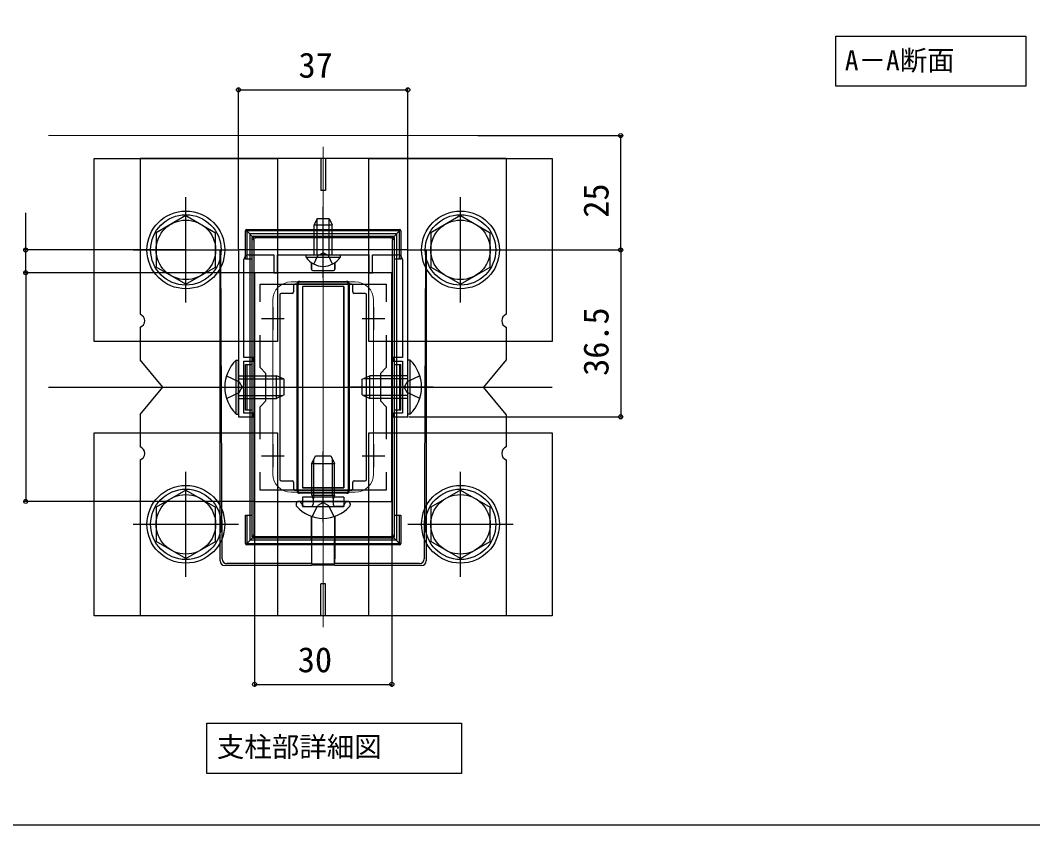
# Model space of a CAD drawing. Units: millimetres, scale not verified, with parts at other scales. Extents: x -875 to 875, y -1300 to 1292.
# Drawn here: x -4.4 to 438, y -1299.6 to -947.8 of the extents above; entities that cross this region are included whole.
import ezdxf
from ezdxf.enums import TextEntityAlignment as Align

# ---------------------------------------------------------------- set-up
doc = ezdxf.new("R2010")
doc.units = ezdxf.units.MM
doc.header["$LTSCALE"] = 8
for name, color, linetype in [('0-1_USER1', 3, 'Continuous'), ('0-2_YKK_11', 7, 'Continuous'), ('0-5_YKK_13', 4, 'Continuous'), ('0-7_YKK_D', 6, 'Continuous'), ('0-8_YKK_ZWAK', 7, 'Continuous'), ('0-9_YSS_K', 3, 'Continuous')]:
    doc.layers.add(name, color=color, linetype=linetype)
doc.layers.add('0-4_YKK_12', color=2, linetype='Continuous', lineweight=18)
doc.styles.add('ＭＳ ゴシック', font='')
doc.styles.get('ＭＳ ゴシック').set_extended_font_data('MS Gothic')

msp = doc.modelspace()

# ---------------------------------------------------------------- linework, layer by layer
at = {"layer": '0-1_USER1'}
for points in [[(351.954, -968.75), (351.954, -954.75), (434.94, -954.75), (434.94, -976.633), (351.954, -976.633)], [(77.043, -1269.228), (77.043, -1255.228), (188.351, -1255.228), (188.351, -1277.111), (77.043, -1277.111)]]:
    msp.add_lwpolyline(points, close=True, dxfattribs=at)
at = {"layer": '0-2_YKK_11'}
for p, q in [((105.935, -1073.213), (105.935, -1083.213)), ((149.935, -1073.213), (149.935, -1083.213)), ((100.935, -1078.213), (110.935, -1078.213)), ((144.935, -1078.213), (154.935, -1078.213)), ((105.935, -1133.213), (105.935, -1143.213)), ((149.935, -1133.213), (149.935, -1143.213)), ((100.935, -1138.213), (110.935, -1138.213)), ((144.935, -1138.213), (154.935, -1138.213))]:
    msp.add_line(p, q, dxfattribs=at)
for points in [[(164.935, -1048.213), (90.935, -1048.213), (90.935, -1121.213), (97.335, -1121.213), (97.335, -1119.613), (93.335, -1119.613), (93.335, -1109.13), (93.095, -1108.763), (93.095, -1107.663), (93.335, -1107.297), (93.335, -1096.813), (97.335, -1096.813), (97.335, -1095.213), (93.335, -1095.213), (93.335, -1052.413)], [(162.535, -1052.413), (162.535, -1095.213), (158.535, -1095.213), (158.535, -1096.813), (162.535, -1096.813), (162.535, -1107.297), (162.775, -1107.663), (162.775, -1108.763), (162.535, -1109.13), (162.535, -1119.613), (158.535, -1119.613), (158.535, -1121.213), (164.935, -1121.213), (164.935, -1048.213)], [(95.335, -1050.413), (106.335, -1050.413), (106.335, -1058.213), (107.935, -1058.213), (107.935, -1050.413), (127.019, -1050.413), (127.386, -1050.173), (128.485, -1050.173), (128.852, -1050.413), (147.935, -1050.413), (147.935, -1058.213), (149.535, -1058.213), (149.535, -1050.413), (160.535, -1050.413)], [(100.335, -1070.947), (100.335, -1063.213), (155.535, -1063.213), (155.535, -1070.947)], [(100.335, -1130.947), (100.335, -1116.813), (102.935, -1114.213), (102.935, -1102.213), (100.335, -1099.613), (100.335, -1085.48)], [(155.535, -1085.48), (155.535, -1099.613), (152.935, -1102.213), (152.935, -1114.213), (155.535, -1116.813), (155.535, -1130.947)], [(155.535, -1145.48), (155.535, -1153.213), (100.335, -1153.213), (100.335, -1145.48)]]:
    msp.add_lwpolyline(points, dxfattribs=at)
msp.add_lwpolyline([(97.935, -1058.213), (97.935, -1158.213), (157.935, -1158.213), (157.935, -1058.213)], close=True, dxfattribs=at)
for centre, start, end in [((95.335, -1052.413), 90.00001, 179.99999), ((160.535, -1052.413), 0.00001, 89.99999)]:
    msp.add_arc(centre, 2, start, end, dxfattribs=at)
at = {"layer": '0-4_YKK_12'}
for p, q in [((7.935, -998.213), (227.935, -998.213)), ((127.935, -1213.213), (127.935, -1003.213)), ((7.935, -1048.213), (227.935, -1048.213)), ((141.935, -1062.213), (113.935, -1062.213)), ((105.935, -1070.213), (105.935, -1146.213)), ((149.935, -1070.213), (149.935, -1146.213)), ((141.935, -1154.213), (113.935, -1154.213))]:
    msp.add_line(p, q, dxfattribs=at)
for centre, start, end in [((113.935, -1070.213), 90, 180), ((141.935, -1070.213), 0, 90), ((113.935, -1146.213), 180, 270), ((141.935, -1146.213), 270, 0)]:
    msp.add_arc(centre, 8, start, end, dxfattribs=at)
at = {"layer": '0-5_YKK_13'}
for p, q in [((47.935, -1008.213), (47.935, -1076.385)), ((207.935, -1008.213), (47.935, -1008.213)), ((126.935, -1008.213), (126.935, -1022.213)), ((128.935, -1008.213), (128.935, -1022.213)), ((207.935, -1008.213), (207.935, -1076.385)), ((67.935, -1071.213), (67.935, -1025.213)), ((128.935, -1022.213), (126.935, -1022.213)), ((187.935, -1071.213), (187.935, -1025.213)), ((127.935, -1060.413), (127.935, -1029.413)), ((67.935, -1033.213), (54.935, -1040.697)), ((67.935, -1033.213), (80.935, -1040.697)), ((125.335, -1034.413), (123.935, -1037.213)), ((125.244, -1050.413), (125.244, -1034.596)), ((125.335, -1034.413), (130.535, -1034.413)), ((130.535, -1034.413), (131.935, -1037.213)), ((130.627, -1050.413), (130.627, -1034.596)), ((187.935, -1033.213), (174.935, -1040.697)), ((187.935, -1033.213), (200.935, -1040.697)), ((94.535, -1039.258), (161.335, -1039.258)), ((94.535, -1039.258), (94.535, -1039.858)), ((131.935, -1050.413), (131.935, -1037.213)), ((161.335, -1039.258), (161.335, -1039.858)), ((54.935, -1040.697), (54.935, -1055.73)), ((80.935, -1055.708), (80.935, -1040.697)), ((93.935, -1052.258), (93.935, -1039.858)), ((93.935, -1039.858), (94.535, -1039.858)), ((161.335, -1039.858), (94.535, -1039.858)), ((97.111, -1042.434), (94.535, -1039.858)), ((94.535, -1039.858), (94.535, -1052.258)), ((96.935, -1043.589), (96.935, -1042.858)), ((96.935, -1172.838), (96.935, -1043.589)), ((97.535, -1042.258), (98.345, -1042.258)), ((97.637, -1043.633), (97.637, -1172.883)), ((98.345, -1042.258), (157.526, -1042.258)), ((98.345, -1042.258), (98.345, -1043.002)), ((157.526, -1043.002), (98.345, -1043.002)), ((157.526, -1042.258), (158.335, -1042.258)), ((157.526, -1042.258), (157.526, -1043.002)), ((158.234, -1172.883), (158.234, -1043.633)), ((158.76, -1042.434), (161.335, -1039.858)), ((158.935, -1042.858), (158.935, -1043.589)), ((158.935, -1043.589), (158.935, -1172.838)), ((159.935, -1041.213), (159.935, -1175.213)), ((161.935, -1039.858), (161.335, -1039.858)), ((161.335, -1052.258), (161.335, -1039.858)), ((161.935, -1039.858), (161.935, -1052.258)), ((174.935, -1040.697), (174.935, -1055.73)), ((200.935, -1055.708), (200.935, -1040.697)), ((44.935, -1048.213), (90.935, -1048.213)), ((82.935, -1184.216), (82.935, -1048.213)), ((83.803, -1183.341), (83.186, -1048.213)), ((164.935, -1048.213), (210.935, -1048.213)), ((172.685, -1048.213), (172.067, -1183.341)), ((172.935, -1048.213), (172.935, -1184.216)), ((96.935, -1052.258), (93.935, -1052.258)), ((120.435, -1051.431), (120.435, -1050.413)), ((120.435, -1050.413), (135.435, -1050.413)), ((161.935, -1052.258), (158.935, -1052.258)), ((67.935, -1063.213), (54.935, -1055.73)), ((67.935, -1063.213), (80.935, -1055.73)), ((122.831, -1056.648), (122.831, -1053.837)), ((122.874, -1053.837), (122.867, -1056.612)), ((123.431, -1057.248), (132.44, -1057.248)), ((123.466, -1057.213), (132.405, -1057.213)), ((132.997, -1053.837), (133.004, -1056.612)), ((133.04, -1056.648), (133.04, -1053.837)), ((187.935, -1063.213), (174.935, -1055.73)), ((187.935, -1063.213), (200.935, -1055.73)), ((114.935, -1063.813), (114.935, -1066.613)), ((140.336, -1063.213), (115.535, -1063.213)), ((116.644, -1152.496), (116.644, -1064.02)), ((116.935, -1062.858), (116.935, -1063.982)), ((116.935, -1063.982), (116.935, -1152.457)), ((118.661, -1062.258), (117.535, -1062.258)), ((118.661, -1061.994), (137.21, -1061.994)), ((118.661, -1062.258), (118.661, -1061.994)), ((137.21, -1062.258), (118.661, -1062.258)), ((136.935, -1064.213), (118.935, -1064.213)), ((118.935, -1064.213), (118.935, -1152.213)), ((136.935, -1064.213), (136.935, -1152.213)), ((137.21, -1061.994), (137.21, -1062.258)), ((138.335, -1062.258), (137.21, -1062.258)), ((138.935, -1063.982), (138.935, -1062.858)), ((138.935, -1152.457), (138.935, -1063.982)), ((139.227, -1064.02), (139.227, -1152.496)), ((140.935, -1066.613), (140.935, -1063.813)), ((108.935, -1067.813), (108.935, -1148.613)), ((114.336, -1067.213), (109.535, -1067.213)), ((146.336, -1067.213), (141.535, -1067.213)), ((146.935, -1148.613), (146.935, -1067.813)), ((47.935, -1082.042), (47.935, -1096.213)), ((207.935, -1082.042), (207.935, -1096.213)), ((90.935, -1120.013), (90.935, -1096.413)), ((164.935, -1120.013), (164.935, -1096.413)), ((207.935, -1096.213), (197.935, -1108.213)), ((93.935, -1098.258), (96.935, -1098.258)), ((93.935, -1118.258), (93.935, -1098.258)), ((94.535, -1098.258), (94.535, -1118.258)), ((158.935, -1098.258), (161.935, -1098.258)), ((161.335, -1098.258), (161.335, -1118.258)), ((161.935, -1118.258), (161.935, -1098.258)), ((90.935, -1103.213), (107.535, -1103.213)), ((90.935, -1104.522), (110.316, -1104.522)), ((110.935, -1104.813), (107.535, -1103.213)), ((110.935, -1111.613), (110.935, -1104.813)), ((144.935, -1104.813), (148.335, -1103.213)), ((144.935, -1111.613), (144.935, -1104.813)), ((164.935, -1104.522), (145.555, -1104.522)), ((164.935, -1103.213), (148.335, -1103.213)), ((79.935, -1108.213), (115.935, -1108.213)), ((175.935, -1108.213), (139.935, -1108.213)), ((207.935, -1120.213), (197.935, -1108.213)), ((90.935, -1111.905), (110.316, -1111.905)), ((110.935, -1111.613), (107.535, -1113.213)), ((144.935, -1111.613), (148.335, -1113.213)), ((164.935, -1111.905), (145.555, -1111.905)), ((96.935, -1118.258), (93.935, -1118.258)), ((161.935, -1118.258), (158.935, -1118.258)), ((47.935, -1120.213), (47.935, -1134.385)), ((89.918, -1120.013), (90.935, -1120.013)), ((165.953, -1120.013), (164.935, -1120.013)), ((207.935, -1120.213), (207.935, -1134.385)), ((127.935, -1167.221), (127.935, -1136.387)), ((47.935, -1140.042), (47.935, -1208.213)), ((123.801, -1155.413), (123.801, -1139.773)), ((131.335, -1138.213), (132.935, -1141.613)), ((132.069, -1155.413), (132.069, -1139.773)), ((207.935, -1140.042), (207.935, -1208.213)), ((67.935, -1191.213), (67.935, -1145.213)), ((122.935, -1141.613), (132.935, -1141.613)), ((122.935, -1155.413), (122.935, -1141.613)), ((132.935, -1155.413), (132.935, -1141.613)), ((187.935, -1191.213), (187.935, -1145.213)), ((109.535, -1149.213), (114.336, -1149.213)), ((114.935, -1149.813), (114.935, -1152.613)), ((140.935, -1152.613), (140.935, -1149.813)), ((141.535, -1149.213), (146.336, -1149.213)), ((67.935, -1153.213), (54.935, -1160.697)), ((67.935, -1153.213), (80.935, -1160.697)), ((115.535, -1153.213), (140.336, -1153.213)), ((116.935, -1152.457), (116.935, -1153.658)), ((118.74, -1154.258), (118.74, -1154.579)), ((137.131, -1154.579), (118.74, -1154.579)), ((136.935, -1152.213), (118.935, -1152.213)), ((137.131, -1154.258), (138.335, -1154.258)), ((137.131, -1154.579), (137.131, -1154.258)), ((138.935, -1153.658), (138.935, -1152.457)), ((187.935, -1153.213), (174.935, -1160.697)), ((187.935, -1153.213), (200.935, -1160.697)), ((117.434, -1158.213), (117.226, -1158.213)), ((138.437, -1158.213), (117.434, -1158.213)), ((118.551, -1159.361), (118.373, -1158.871)), ((122.935, -1155.413), (132.935, -1155.413)), ((127.935, -1158.726), (125.645, -1159.944)), ((127.935, -1158.726), (130.225, -1159.944)), ((136.935, -1156.413), (136.935, -1160.413)), ((137.319, -1159.361), (137.497, -1158.871)), ((54.935, -1160.697), (54.935, -1175.73)), ((80.935, -1175.708), (80.935, -1160.697)), ((116.135, -1159.304), (116.135, -1159.7)), ((118.935, -1160.413), (136.935, -1160.413)), ((120.055, -1160.413), (122.535, -1160.413)), ((123.192, -1164.865), (125.645, -1159.944)), ((132.679, -1164.865), (130.225, -1159.944)), ((135.816, -1160.413), (133.335, -1160.413)), ((139.735, -1159.304), (139.735, -1159.7)), ((174.935, -1160.697), (174.935, -1175.73)), ((200.935, -1175.708), (200.935, -1160.697)), ((93.935, -1164.258), (96.935, -1164.258)), ((93.935, -1176.658), (93.935, -1164.258)), ((94.535, -1164.258), (94.535, -1176.658)), ((122.831, -1164.743), (122.831, -1183.332)), ((122.934, -1185.539), (122.88, -1164.76)), ((132.937, -1185.539), (132.991, -1164.76)), ((133.04, -1164.743), (133.04, -1183.332)), ((158.935, -1164.258), (161.935, -1164.258)), ((161.935, -1164.258), (161.935, -1176.658)), ((44.935, -1168.213), (90.935, -1168.213)), ((164.935, -1168.213), (210.935, -1168.213)), ((67.935, -1183.213), (54.935, -1175.73)), ((67.935, -1183.213), (80.935, -1175.73)), ((93.935, -1176.658), (94.535, -1176.658)), ((97.111, -1174.082), (94.535, -1176.658)), ((94.535, -1176.658), (161.335, -1176.658)), ((94.535, -1177.258), (94.535, -1176.658)), ((159.935, -1175.213), (95.935, -1175.213)), ((96.935, -1173.658), (96.935, -1172.838)), ((98.275, -1174.258), (97.535, -1174.258)), ((98.275, -1173.601), (98.275, -1174.258)), ((98.275, -1173.601), (157.595, -1173.601)), ((157.595, -1174.258), (98.275, -1174.258)), ((157.595, -1173.601), (157.595, -1174.258)), ((158.335, -1174.258), (157.595, -1174.258)), ((158.76, -1174.082), (161.335, -1176.658)), ((158.935, -1172.838), (158.935, -1173.658)), ((161.335, -1177.258), (161.335, -1176.658)), ((187.935, -1183.213), (174.935, -1175.73)), ((187.935, -1183.213), (200.935, -1175.73)), ((161.335, -1177.258), (94.535, -1177.258)), ((122.864, -1185.329), (85.801, -1185.329)), ((122.864, -1185.329), (122.934, -1185.539)), ((122.934, -1185.539), (132.937, -1185.539)), ((133.007, -1185.329), (132.937, -1185.539)), ((170.07, -1185.329), (133.007, -1185.329)), ((122.935, -1186.213), (84.924, -1186.213)), ((122.935, -1186.213), (123.005, -1186.003)), ((123.005, -1186.003), (132.866, -1186.003)), ((132.866, -1186.003), (132.935, -1186.213)), ((170.947, -1186.213), (132.935, -1186.213)), ((128.935, -1194.213), (126.935, -1194.213)), ((126.935, -1208.213), (126.935, -1194.213)), ((128.935, -1208.213), (128.935, -1194.213)), ((207.935, -1208.213), (47.935, -1208.213))]:
    msp.add_line(p, q, dxfattribs=at)
for points in [[(107.935, -1008.213), (107.935, -1088.213), (27.935, -1088.213), (27.935, -1008.213)], [(227.935, -1008.213), (227.935, -1088.213), (147.935, -1088.213), (147.935, -1008.213)], [(136.935, -1152.213), (136.935, -1064.213), (118.935, -1064.213), (118.935, -1152.213)], [(107.935, -1128.213), (107.935, -1208.213), (27.935, -1208.213), (27.935, -1128.213)], [(227.935, -1128.213), (227.935, -1208.213), (147.935, -1208.213), (147.935, -1128.213)]]:
    msp.add_lwpolyline(points, close=True, dxfattribs=at)
for points in [[(123.935, -1050.413), (123.935, -1037.213), (131.935, -1037.213)], [(159.935, -1041.213), (95.935, -1041.213), (95.935, -1175.213)], [(120.435, -1051.431), (135.435, -1051.431), (135.435, -1050.413)], [(123.835, -1054.432), (125.645, -1050.721), (127.935, -1049.503)], [(132.035, -1054.432), (130.225, -1050.721), (127.935, -1049.503)], [(47.935, -1120.213), (57.935, -1108.213), (47.935, -1096.213)], [(89.918, -1120.013), (89.918, -1096.413), (90.935, -1096.413)], [(165.953, -1120.013), (165.953, -1096.413), (164.935, -1096.413)], [(85.713, -1103.213), (91.269, -1105.923), (92.487, -1108.213)], [(90.935, -1113.213), (107.535, -1113.213), (107.535, -1103.213)], [(164.935, -1113.213), (148.335, -1113.213), (148.335, -1103.213)], [(170.158, -1103.213), (164.602, -1105.923), (163.384, -1108.213)], [(85.713, -1113.213), (91.269, -1110.503), (92.487, -1108.213)], [(170.158, -1113.213), (164.602, -1110.503), (163.384, -1108.213)], [(122.935, -1141.613), (124.535, -1138.213), (131.335, -1138.213)], [(117.535, -1154.258), (118.74, -1154.258), (137.131, -1154.258)], [(136.935, -1156.413), (118.935, -1156.413), (118.935, -1160.413)], [(122.935, -1155.413), (123.274, -1156.413), (123.535, -1157.185)], [(123.801, -1155.413), (123.681, -1156.413), (123.535, -1157.613)], [(123.535, -1157.185), (123.535, -1158.213), (123.535, -1159.413)], [(132.069, -1155.413), (132.19, -1156.413), (132.335, -1157.613)], [(132.935, -1155.413), (132.597, -1156.413), (132.335, -1157.185)], [(132.335, -1157.185), (132.335, -1158.213), (132.335, -1159.413)], [(138.645, -1158.213), (138.437, -1158.213), (137.735, -1158.213)], [(161.935, -1176.658), (161.335, -1176.658), (161.335, -1164.258)]]:
    msp.add_lwpolyline(points, dxfattribs=at)
for centre, radius in [((67.935, -1048.213), 17), ((67.935, -1048.213), 15.4), ((67.935, -1048.213), 13), ((187.935, -1048.213), 17), ((187.935, -1048.213), 15.4), ((187.935, -1048.213), 13), ((67.935, -1168.213), 17), ((67.935, -1168.213), 15.4), ((187.935, -1168.213), 17), ((187.935, -1168.213), 15.4), ((67.935, -1168.213), 13), ((187.935, -1168.213), 13)]:
    msp.add_circle(centre, radius, dxfattribs=at)
for centre, radius, start, end in [((94.535, -1039.858), 0.6, 90, 180), ((161.335, -1039.858), 0.6, 0, 90), ((97.535, -1042.858), 0.6, 90, 180), ((97.442, -1041.164), 2.477, 258.19876, 274.51239), ((97.419, -1041.797), 1.166, 245.50762, 278.40152), ((95.556, -1042.76), 2.042, 354.65366, 14.23396), ((158.429, -1041.164), 2.477, 265.48761, 281.80124), ((160.315, -1042.76), 2.042, 165.76604, 185.34634), ((158.452, -1041.797), 1.166, 261.59848, 294.49238), ((158.335, -1042.858), 0.6, 0, 90), ((127.935, -1046.36), 9.054, 214.06671, 325.93329), ((117.539, -1062.893), 0.965, 85.24763, 185.0487), ((116.63, -1062.541), 0.44, 263.21027, 313.86521), ((116.692, -1063.268), 0.754, 266.36803, 288.83101), ((117.535, -1062.858), 0.6, 90, 180), ((117.138, -1061.982), 0.484, 325.23447, 5.98325), ((138.733, -1061.982), 0.484, 174.01675, 214.76553), ((138.332, -1062.893), 0.965, 354.94378, 94.75989), ((138.335, -1062.858), 0.6, 0, 90), ((139.24, -1062.541), 0.44, 226.13479, 276.78973), ((139.179, -1063.268), 0.754, 251.16899, 273.63197), ((46.935, -1079.213), 3, 289.47122, 70.52878), ((208.935, -1079.213), 3, 109.47122, 250.52878), ((101.4, -1108.213), 16.465, 134.2189, 225.7811), ((154.471, -1108.213), 16.465, 314.2189, 45.7811), ((46.935, -1137.213), 3, 289.47122, 70.52878), ((208.935, -1137.213), 3, 109.47122, 250.52878), ((117.534, -1153.692), 0.962, 175.06323, 275.18399), ((116.64, -1154.485), 0.878, 70.35948, 94.26698), ((116.692, -1151.743), 0.754, 266.36803, 288.83101), ((117.535, -1153.658), 0.6, 180, 270), ((116.998, -1154.58), 0.626, 353.54785, 30.96417), ((138.872, -1154.58), 0.626, 149.03583, 186.45215), ((138.337, -1153.692), 0.962, 264.8078, 4.94499), ((138.335, -1153.658), 0.6, 270, 0), ((139.179, -1151.743), 0.754, 251.16899, 273.63197), ((139.231, -1154.485), 0.878, 85.73302, 109.64052), ((117.226, -1159.304), 1.091, 90, 180), ((117.434, -1159.213), 1, 20, 90), ((138.437, -1159.213), 1, 90, 160), ((138.645, -1159.304), 1.091, 0, 90), ((117.235, -1159.7), 1.1, 180, 221.56083), ((127.935, -1150.213), 15.4, 221.56083, 318.43917), ((120.055, -1158.813), 1.6, 200, 270), ((122.535, -1159.413), 1, 270, 0), ((133.335, -1159.413), 1, 180, 270), ((135.816, -1158.813), 1.6, 270, 340), ((138.635, -1159.7), 1.1, 318.43917, 0), ((94.535, -1176.658), 0.6, 180, 270), ((97.442, -1170.414), 2.477, 258.19876, 274.51239), ((97.413, -1184.458), 10.811, 89.09507, 92.53185), ((97.535, -1173.658), 0.6, 180, 270), ((95.646, -1173.802), 1.944, 346.42187, 4.51215), ((158.429, -1170.414), 2.477, 265.48761, 281.80124), ((160.225, -1173.802), 1.944, 175.48785, 193.57813), ((158.458, -1184.458), 10.811, 87.46815, 90.90493), ((158.335, -1173.658), 0.6, 270, 0), ((161.335, -1176.658), 0.6, 270, 0), ((85.807, -1183.325), 2.004, 180.44387, 269.81844), ((170.064, -1183.325), 2.004, 270.18156, 359.55613)]:
    msp.add_arc(centre, radius, start, end, dxfattribs=at)
for centre, major_axis, ratio, start_param, end_param in [((97.239, -1042.858), (6.082, -0.425), 0.01114, 4.7707145, 4.8960301), ((97.535, -1043.154), (0.425, -6.082), 0.01114, 1.491105, 1.6034945), ((158.631, -1042.858), (6.082, 0.425), 0.01114, 4.5287479, 4.6540634), ((158.335, -1043.154), (-0.425, -6.082), 0.01114, 4.6796908, 4.7920803), ((123.431, -1056.648), (0.424, 0.424), 0.999695, 2.3563468, 3.9268385), ((123.467, -1056.612), (-0.246, -0.549), 0.996125, 5.1323772, 6.702869), ((132.404, -1056.612), (0.246, -0.549), 0.996125, 5.8635017, 7.4339934), ((132.44, -1056.648), (-0.424, 0.424), 0.999695, 2.3563468, 3.9268385), ((115.536, -1063.813), (-0.424, 0.424), 0.999695, 5.4979394, 7.0684312), ((116.335, -1061.913), (0.43, -6.084), 0.027874, 1.2150746, 1.3929019), ((116.081, -1061.658), (6.084, -0.43), 0.027874, 4.9700486, 5.1523045), ((139.79, -1061.658), (6.084, 0.43), 0.027874, 4.2724735, 4.4547294), ((139.535, -1061.913), (-0.43, -6.084), 0.027874, 4.8902834, 5.0681107), ((140.335, -1063.813), (0.424, 0.424), 0.999695, 5.4979394, 7.0684312), ((109.536, -1067.813), (-0.424, 0.424), 0.999695, 5.4979394, 7.0684312), ((114.335, -1066.613), (0.424, -0.424), 0.999695, 5.4979394, 7.0684312), ((141.536, -1066.613), (-0.424, -0.424), 0.999695, 5.4979394, 7.0684312), ((146.335, -1067.813), (0.424, 0.424), 0.999695, 5.4979394, 7.0684312), ((109.536, -1148.613), (-0.424, -0.424), 0.999695, 5.4979394, 7.0684312), ((114.335, -1149.813), (0.424, 0.424), 0.999695, 5.4979394, 7.0684312), ((141.536, -1149.813), (-0.424, 0.424), 0.999695, 5.4979394, 7.0684312), ((146.335, -1148.613), (0.424, -0.424), 0.999695, 5.4979394, 7.0684312), ((115.536, -1152.613), (-0.424, -0.424), 0.999695, 5.4979394, 7.0684312), ((116.335, -1155.122), (-0.428, -6.083), 0.022498, 1.8236152, 2.0187174), ((116.599, -1154.858), (6.083, 0.428), 0.022498, 1.2094857, 1.40045), ((139.272, -1154.858), (6.083, -0.428), 0.022498, 1.7411427, 1.9321069), ((139.535, -1155.122), (0.428, -6.083), 0.022498, 4.2644679, 4.4595701), ((140.335, -1152.613), (0.424, -0.424), 0.999695, 5.4979394, 7.0684312), ((97.535, -1173.958), (-0.424, -6.081), 0.004381, 1.6219236, 1.7488196), ((97.835, -1173.658), (6.081, 0.424), 0.004381, 1.498021, 1.6118461), ((158.036, -1173.658), (6.081, -0.424), 0.004381, 1.5297466, 1.6435716), ((158.335, -1173.958), (0.424, -6.081), 0.004381, 4.5343657, 4.6612617), ((84.938, -1184.201), (0.974, 1.765), 0.991424, 2.0784135, 3.641926), ((122.866, -1183.332), (0, 2), 0.017455, 1.5707963, 3.0892328), ((133.005, -1183.332), (0, 2), 0.017455, 3.1939525, 4.712389), ((170.933, -1184.201), (-0.974, 1.765), 0.991424, 2.6412593, 4.2047718)]:
    msp.add_ellipse(centre, major_axis=major_axis, ratio=ratio, start_param=start_param, end_param=end_param, dxfattribs=at)
at = {"layer": '0-7_YKK_D'}
for p, q in [((90.935, -1047.813), (90.935, -977.213)), ((164.935, -1047.813), (164.935, -977.213)), ((90.935, -978.213), (164.935, -978.213)), ((195.535, -998.213), (258.935, -998.213)), ((257.935, -1048.213), (257.935, -998.213)), ((67.935, -1048.213), (-3.065, -1048.213)), ((165.335, -1048.213), (258.935, -1048.213)), ((197.935, -1048.213), (258.935, -1048.213)), ((257.935, -1048.213), (257.935, -1121.213)), ((67.935, -1058.213), (-3.065, -1058.213)), ((97.535, -1058.213), (-3.065, -1058.213)), ((-2.065, -1058.213), (-2.065, -1158.213)), ((165.335, -1121.213), (258.935, -1121.213)), ((97.535, -1158.213), (-3.065, -1158.213)), ((97.935, -1158.613), (97.935, -1239.213)), ((157.935, -1158.613), (157.935, -1239.213)), ((97.935, -1238.213), (157.935, -1238.213))]:
    msp.add_line(p, q, dxfattribs=at)
msp.add_lwpolyline([(-2.065, -1058.213), (-2.065, -1048.213), (-2.065, -1032.02)], dxfattribs=at)
for centre in [(90.935, -978.213), (164.935, -978.213), (257.935, -998.213), (-2.065, -1048.213), (257.935, -1048.213), (257.935, -1048.213), (-2.065, -1058.213), (-2.065, -1058.213), (257.935, -1121.213), (-2.065, -1158.213), (97.935, -1238.213), (157.935, -1238.213)]:
    msp.add_circle(centre, 0.875, dxfattribs=at)
at = {"layer": '0-8_YKK_ZWAK'}
msp.add_lwpolyline([(-875, -1299.6), (875, -1299.6), (875, 1250.4)], dxfattribs=at)
at = {"layer": '0-9_YSS_K'}
msp.add_line((7.935, -1108.213), (227.935, -1108.213), dxfattribs=at)

# ---------------------------------------------------------------- texts
at = {"layer": '0-1_USER1', "style": 'ＭＳ ゴシック'}
for s, p in [('A－A断面', (355.884, -972.345)), ('支柱部詳細図', (81.485, -1272.574))]:
    msp.add_text(s, height=8.798, dxfattribs=at).set_placement(p, align=Align.BOTTOM_LEFT)
at = {"layer": '0-7_YKK_D', "style": 'ＭＳ ゴシック'}
for s, p in [('37', (117.154, -976.213)), ('30', (116.856, -1236.213))]:
    msp.add_text(s, height=11, dxfattribs=at).set_placement(p, align=Align.BOTTOM_LEFT)
for s, p in [('25', (255.935, -1034.122)), ('36.5', (255.935, -1103.293))]:
    msp.add_text(s, height=11, rotation=90, dxfattribs=at).set_placement(p, align=Align.BOTTOM_LEFT)

doc.saveas('drawing.dxf')
